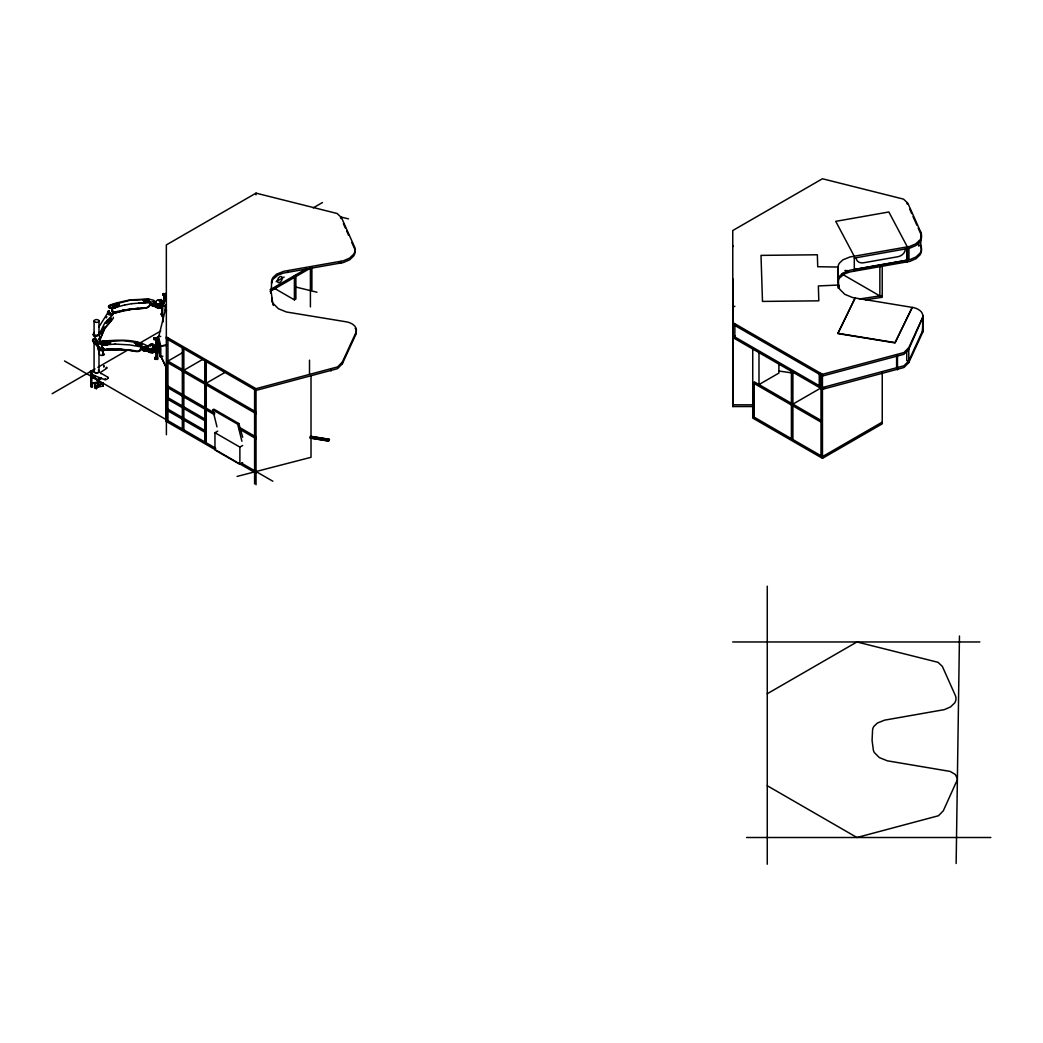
<?xml version="1.0" encoding="UTF-8"?>
<svg xmlns="http://www.w3.org/2000/svg" width="1043" height="1043" viewBox="0 0 1043 1043"><rect width="100%" height="100%" fill="white"/><g stroke="black" fill="none" stroke-linecap="round" stroke-linejoin="round"><path stroke-width="1.5" d="M105.16 378.7C105.591 379.9 104.287 378.857 105.851 379.678A5.215 3.012 0 0 0 107.729 378.557L107.964 377.357M106.725 368.114L106.712 367.24L106.464 367.892A5.215 3.012 0 0 0 106.034 367.592M155.994 345.402L156.007 337.554L157.193 347.058M157.636 347.019L157.623 359.444L156.633 352.182M256.03 473.248L166.345 421.476L166.345 365.024M206.266 384.945L206.266 442.793M146.633 346.706A2.255 1.304 0 0 1 145.016 348.545L141.692 348.91L141.431 346.745L146.346 346.667A2.073 1.199 14.8 0 0 146.515 345.455C133.478 338.584 117.168 340.096 102.788 341.074L102.579 341.622M91.549 373.837L91.771 387.044M152.395 349.509L153.986 349.262L153.947 349.94A1.838 1.486 -7.6 0 1 153.725 351.674M154.468 349.861L154.468 349.731M154.599 339.562L154.481 338.884M154.599 339.131L154.442 337.971L154.56 338.649M155.524 346.08L155.694 349.601M155.524 357.58L155.655 359.405L155.563 358.505M155.798 346.093C155.915 341.387 156.789 349.718 156.554 347.045M155.772 341.582L155.746 341.374M156.085 338.858L156.033 338.988M156.059 338.362L156.033 338.819M156.502 338.884L156.489 338.623M156.567 356.106L156.502 351.374M156.541 355.441L156.567 356.915L156.124 352.56M157.193 346.341L157.167 347.163L157.011 345.989M157.193 347.449L157.154 346.628M157.558 358.075L157.532 357.945M922.872 317.085L908.779 349.353L903.968 354.268L822.432 376.028L732.76 324.256L734.872 324.256L734.859 336.98M753.62 406.548L732.812 406.561L732.76 230.542L822.432 178.757L903.486 199.109L907.84 203.189L920.786 232.198A22.112 12.764 0 0 1 920.095 239.838L915.989 243.749L909.783 246.435L850.071 256.943L842.887 259.837L839.393 263.175A20.091 11.603 0 0 0 838.05 267.047L817.725 266.721L817.347 254.779L761.012 255.379L762.485 301.427L818.82 300.827L818.351 285.951L838.624 285.026A24.706 14.263 0 0 0 839.837 289.367L844.83 294.361L852.809 297.607L912.26 307.385C917.175 308.011 924.163 311.596 922.612 317.554L908.779 347.619L903.968 352.547L822.432 374.307L732.76 322.535M732.76 337.489L822.484 389.3L903.968 367.501L908.779 362.586L922.612 332.508L922.664 329.236M956.144 863.5L959.469 636.021M161.274 302.666C161.717 299.393 161.039 305.782 161.482 302.483M161.861 301.753L161.808 303.643L161.782 302.848M161.939 313.865L161.952 314.295M160.544 304.413L157.402 304.087L160.635 304.334L161.43 300.397C153.777 299.563 164.299 299.002 161.848 303.265M163.138 305.443A9.296 0.874 -86.2 0 0 163.034 304.139L163.19 302.574L162.825 305.312M160.14 303.891A1.838 1.486 11.3 0 0 161.717 301.753L161.769 301.518A1.838 1.486 11.3 0 1 160.192 303.656C164.572 306.668 163.243 299.732 163.451 303.682M165.55 298.311L165.524 293.513L163.816 303.018M164.716 296.773L164.651 296.029L164.533 296.681M165.107 294.087L164.99 294.791M99.75 347.202A3.377 1.956 0 0 0 98.902 349.522L98.081 344.581L98.85 349.64A3.377 1.956 0 0 0 102.566 350.604L103.009 355.337A2.477 1.265 -1 0 0 104.378 353.955M319.64 438.699L318.428 438.099M161.274 314.165C161.339 317.059 161.404 311.101 161.482 313.982M161.887 314.556L161.913 313.408M163.373 294.882L163.568 293.5L163.386 294.608M163.308 302.653L163.269 303.526L163.464 302.014A9.296 0.874 -86.2 0 0 164.273 298.728M356.263 330.37L356.211 333.656L342.378 363.72L337.567 368.648L256.03 390.408L166.345 338.636L166.345 244.922L256.03 193.138L337.085 213.489L341.439 217.557L354.385 246.578A22.112 12.764 0 0 1 353.694 254.218L349.588 258.129L343.382 260.815L283.67 271.323L276.486 274.218L272.992 277.542A20.091 11.603 0 0 0 271.649 281.414L271.167 293.448L271.167 291.727L272.223 299.393A24.706 14.263 0 0 0 273.422 303.748L278.429 308.741L286.408 311.987L345.859 321.752C350.774 322.391 357.762 325.964 356.211 331.922L342.378 361.999L337.567 366.914L256.03 388.687L166.345 336.902L166.398 434.735M153.986 337.749L154.064 339.822L154.103 338.884M154.533 338.31L154.468 338.519M155.368 345.233C154.899 352.808 155.211 340.161 155.85 348.14M155.055 357.384L155.172 359.431L155.042 358.31M157.193 358.948L157.089 357.905L157.18 359.014M157.167 358.636L157.115 357.619L157.193 358.557M162.917 303.213L163.503 300.892M157.402 304.321L162.473 304.791L163.216 301.114M163.099 305.051L163.216 304.1M163.334 303.344L163.308 302.509M158.549 347.567L159.553 351.256L159.149 345.35L159.136 351.295M158.732 346.524L158.562 342.769L158.601 346.341M92.397 387.018L92.449 383.029L99.359 382.559L98.981 378.531M103.009 355.337L103.413 350.448A3.377 1.956 0 0 0 104.743 349.796M155.668 349.979L155.837 348.779L155.524 352.039L144.612 351.022A2.308 1.291 12.2 0 1 142.552 350.148A2.308 1.291 12.2 0 1 142.383 348.818M144.025 347.854L144.834 347.814M151.548 349.627A1.838 1.486 -7.6 0 0 152.461 352.378L155.785 352.169L155.759 349.692M161.808 313.982L161.861 313.252M163.542 294.96L163.608 293.722M163.373 303.031L163.373 302.874M97.142 380.421L98.407 380.656M99.437 381.829L91.823 383.055M161.821 302.314L161.939 301.962M163.425 295.208L163.373 295.325M163.021 302.874L163.203 302.001A9.296 0.874 -86.2 0 0 164.273 296.668L164.403 296.016L164.338 296.694M163.503 302.613L163.986 300.188L164.207 301.153M141.77 343.03L141.744 344.451L135.994 343.186L135.773 344.711L141.209 345.82L141.118 347.084A4.224 3.442 7.8 0 1 137.05 351.243L121.001 349.366L104.535 349.574A4.654 3.781 7.8 0 1 102.214 346.211L102.488 344.998L110.206 343.186L108.589 343.043L102.253 344.972L115.069 344.125M102.788 341.074L110.362 342.052L108.785 342.143M99.541 347.475A3.377 1.956 0 0 0 102.475 350.07L104.313 349.835A4.928 4.016 7.8 0 1 101.901 346.354L102.279 344.79M138.888 344.79L138.354 344.086A1.76 1.434 7.8 0 0 135.707 344.711L141.587 345.585L141.366 347.176A4.511 3.677 7.8 0 1 135.864 351.465C134.573 348.388 96.373 351.543 107.155 349.118L121.001 349.131M110.206 343.186L110.323 341.817M110.819 342.834L107.233 342.117A1.76 1.434 7.8 0 0 105.721 342.756M135.199 343.382L137.441 343.486L137.22 344.972L141.548 345.898A4.511 3.677 7.8 0 1 141.705 346.863L141.692 345.794M141.457 344.659L141.548 343.382L137.493 342.495L122.891 340.683L102.853 341.661M141.692 348.91L141.848 347.71M110.232 306.147L110.389 305.077M112.227 309.706C113.922 305.351 124.091 304.426 112.292 308.272L112.031 309.901A4.928 3.885 -25.7 0 0 114.404 313.017L130.479 309.484L144.86 308.207A4.511 3.546 -25.7 0 0 150.179 302.848M149.149 300.371L143.439 300.058C145.616 303.409 143.178 299.823 146.294 301.596M155.055 345.872L155.042 346.811M155.642 346.758L155.472 350.031M155.55 345.846L155.55 346.641M162.095 301.857L161.821 302.705M143.999 301.544L143.439 300.058M160.322 306.772L160.087 305.729M160.14 303.317L161.13 301.596M163.568 302.157L164.911 295.625L164.99 296.277M135.994 343.186L141.392 344.516M160.439 304.295L160.961 305.638M160.479 304.087L161.43 300.397M158.223 299.954L161.378 299.576L161.939 300.801M163.36 302.144L165.107 293.474L165.146 296.76M957.37 779.669L943.289 810.828L938.478 815.743L856.942 837.503L767.257 785.731M328.428 439.742L327.306 439.664M326.954 440.498L328.376 440.433L310.905 437.525M99.854 339.835L104.835 327.724L111.536 320.227M166.254 306.199L158.64 336.928L157.91 336.641L157.91 347.019L160.074 356.471L162.864 356.263M100.506 338.414L104.835 328.545L113.139 318.48A2.464 1.578 -2.7 0 0 113.257 317.268M319.745 438.269L318.428 438.216M154.234 351.243L153.425 352.521M162.825 304.817L159.357 304.791A1.838 1.486 11.3 0 0 158.067 305.143M148.523 300.019A4.511 3.546 -25.7 0 0 148.367 299.08L130.01 299.863L115.838 303.083L110.48 305.26A4.928 3.885 -25.7 0 0 110.31 306.329M734.872 335.768L732.76 335.768L822.432 387.54L903.968 365.78L908.779 360.852L922.612 330.787L922.664 327.502M166.319 296.277L161.821 305.456L161.821 315.846L162.669 315.768L162.669 305.39L166.358 305.273M162.669 305.39L161.821 305.456L162.539 305.912L166.385 298.05M310.149 438.06L328.649 441.085L329.432 439.364L310.462 436.261M152.773 346.915L152.773 346.067M160.218 306.981L160.361 306.134M146.476 349.04L147.532 348.453M153.438 347.11L153.504 345.181M106.151 317.906L106.894 316.759M154.051 351.66L152.513 352.834A4.576 2.647 0 0 1 149.188 352.208L148.393 349.275A4.576 2.647 0 0 1 148.041 346.641L148.549 346.185L146.163 346.589M98.733 327.215L107.559 313.187A3.377 1.956 0 0 0 112.8 314.751L104.835 322.861L99.437 333.89A3.155 2.36 -9.8 0 1 98.185 335.468M100.128 382.911L102.931 382.807L103.074 386.053L97.664 387.175L96.425 388.635L94.587 388.113L95.617 382.781L95.617 384.854L94.039 383.498M96.425 388.635L96.425 386.562L97.664 385.102L103.074 383.98L102.931 382.807M112.109 308.663A4.928 3.885 -25.7 0 0 114.326 312.835L117.038 311.453L130.479 309.028L144.638 308.22M152.734 347.593L152.734 346.289M91.354 378.166L95.069 377.749M154.195 303.513L153.49 304.048M160.257 306.772L157.428 307.15M117.116 311.609L115.499 312.652M97.168 382.246L98.277 382.964M106.699 368.309L101.432 371.79A4.042 2.334 0 0 0 100.519 372.873M114.613 312.587L112.579 313.5A3.377 1.956 0 0 1 109.007 312.822A3.377 1.956 0 0 1 108.733 310.658M105.982 344.646L106.282 344.425A1.578 1.239 -25 0 1 107.716 344.203L108.042 342.026L100.819 342A2.933 1.643 -11.6 0 0 99.945 342.834M160.426 307.75L159.266 308.246A4.576 2.647 0 0 1 156.202 307.255L155.146 303.748M313.226 207.87L322.483 202.525M52.15 393.693L95.069 368.909M97.873 367.305L128.615 349.548M139.801 343.095L160.765 330.983M276.16 281.675L284.165 277.047M270.085 289.732L306.446 268.742M270.059 291.479L311.896 267.321L311.896 289.758L310.41 290.619M182.981 352.417L167.949 361.1L256.03 411.959M273.866 287.998L294.4 299.863L295.886 299.002L295.886 274.831M203.059 359.183L183.842 370.278L183.842 348.727M225.484 372.129L206.266 383.224L206.266 361.673M216.983 426.861L212.772 409.821L213.893 409.169L238.808 423.549L242.693 437.239M242.667 462.753L239.877 464.357L214.962 449.976L214.962 432.715L217.752 431.111M212.772 409.821L237.687 424.201L238.808 423.549M214.962 432.715L239.877 447.095L242.667 445.491M792.902 404.136L822.014 387.331M822.484 389.3L825.274 387.696M882.248 422.102L822.484 456.612L752.733 416.34M752.733 349.027L752.733 418.06L822.484 458.333L882.248 423.836L882.248 372.416M767.257 693.738L856.942 641.966L937.996 662.305L942.35 666.386L955.297 695.394A22.112 12.764 0 0 1 954.606 703.047L950.499 706.958L944.293 709.644L884.581 720.152L877.398 723.034L873.904 726.371A20.091 11.603 0 0 0 872.561 730.243L872.078 740.556L873.134 748.222A24.706 14.263 0 0 0 874.334 752.564L879.34 757.57L887.319 760.816L950.095 771.403L955.245 774.414L957.383 778.56M160.713 336.42L157.91 336.641L160.074 346.093L160.074 356.471L160.805 356.08L167.089 369.105M115.838 312.261L114.456 312.613A4.654 3.664 -25.7 0 1 112.37 308.676M153.908 305.338L153.034 305.638L153.034 304.217M94.066 333.825L93.205 334.321A3.155 1.108 -2.9 0 0 93.322 335.142L97.768 341.27L98.733 348.91A3.377 1.956 0 0 1 99.75 348.01M94.392 333.956L93.674 334.36A2.621 0.926 -2.9 0 0 94.118 335.22L95.174 335.442A2.399 0.847 -2.9 0 0 97.599 335.181L98.316 334.777A2.621 0.926 -2.9 0 0 98.42 334.308M917.449 242.836L918.74 245.731L920.786 245.431A22.112 12.764 0 0 1 920.095 253.071L915.989 256.982L909.783 259.668L850.071 270.176L842.887 273.07L839.393 276.408A20.091 11.603 0 0 0 838.05 280.28L838.246 287.998M167.01 344.842L160.074 346.093L167.01 345.389M160.074 356.471L160.791 356.224L160.791 345.833M153.282 303.5L150.388 304.504L149.566 301.271L145.342 301.179L149.253 301.57L149.84 302.796A4.224 3.325 -25.7 0 1 145.903 307.763M160.218 307.881L156.202 307.255M161.821 315.846L162.539 315.612L163.269 321.831M112.292 308.272L124.704 304.973M112.488 308.467L117.611 306.916M106.243 344.698L106.582 344.594A1.408 1.147 7.8 0 1 107.651 344.764M97.534 383.133L97.638 384.072L98.498 383.329M110.571 304.686L118.667 303.839C120.936 305.847 115.278 305.651 119.202 304.934M116.959 303.826L118.706 304.061L119.228 305.156M237.087 476.429L311.01 457.303L311.01 376.184M97.494 335.794L96.738 335.989A2.881 2.151 -9.8 0 1 94.079 335.233L93.583 334.164A3.155 2.36 -9.8 0 1 94.3 332.43M152.969 352.56L149.019 352.104M271.649 281.414L271.649 283.148A20.091 11.603 0 0 1 272.992 279.276L278.051 275.026L283.67 273.044L343.382 262.536L349.588 259.85L353.694 255.939A22.112 12.764 0 0 0 354.385 248.299L354.385 246.578M854.295 258.09L909.783 248.169L915.989 245.483L920.095 241.572A22.112 12.764 0 0 0 920.786 233.919L918.205 228.117M838.468 285.534L838.624 286.747L838.05 267.047L838.05 282.001A20.091 11.603 0 0 1 839.393 278.129L844.452 273.879L850.071 271.91L909.783 261.402L915.989 258.716L920.095 254.805A22.112 12.764 0 0 0 920.786 247.152L920.786 232.198M732.799 306.811L734.911 306.342M124.652 305.051L131.822 303.63M102.566 350.604L103.413 350.448L102.397 355.441A2.477 1.265 -1 0 1 99.515 354.464L97.768 346.967L92.944 341.152M854.295 269.589L907.397 260.215L906.771 259.055M122.539 310.188L145.903 307.763M118.354 304.087L115.291 304.582A1.76 1.382 -25.7 0 0 114.078 305.195M115.382 304.778L118.915 304.204M112.579 313.5L114.313 313.226L111.718 309.98L114.313 313.226M859.315 299.015L882.222 295.547M865.429 299.81L882.222 297.281L882.222 265.105M150.101 302.392L154.195 301.401A2.073 1.069 13.6 0 0 153.621 300.228L148.51 299.054L149.045 300.175M116.985 304.048L110.845 305.038L110.571 306.251A4.654 3.664 -25.7 0 1 110.741 305.273L130.088 300.254L148.184 299.341A4.224 3.325 -25.7 0 1 148.328 300.215M138.211 308.141L122.592 310.645L114.965 313.122M131.744 303.709L145.981 302.509M97.846 382.95L98.238 382.273M102.475 345.024L107.768 344.529M159.149 346.498L157.91 347.019L158.732 347.163M158.549 348.714L158.145 346.941L159.11 346.68M110.936 308.363L116.959 305.43L116.516 304.491L109.098 305.951A2.933 1.773 -11.7 0 0 109.124 307.763M153.152 344.842C143.934 345.494 157.363 341.439 153.673 348.779L150.466 348.923M149.905 344.777L152.904 344.034L153.53 345.363M153.699 348.988C146.111 350.018 153.986 346.472 154.155 350.044M144.612 349.418L149.019 349.679L148.901 351.647L145.746 350.943L145.746 349.522L148.901 349.77L147.676 348.844M152.434 349.183L155.72 349.601M143.399 300.293L148.654 300.319L148.119 299.224M144.038 301.323L145.381 301.258M138.836 302.887L150.166 302.835M160.192 302.731L160.883 302.209L160.192 301.583M93.687 370.291L90.572 370.943L91.119 387.096L91.575 376.314L95.617 376.093L105.121 379.821M91.888 376.758L95.617 376.614M162.539 305.912L166.228 305.795M102.475 350.07L104.939 350.174M112.879 348.831L105.004 349.757A3.377 1.956 0 0 1 100.819 349.913A3.377 1.956 0 0 1 99.541 347.658M732.812 404.827L753.62 404.827M732.707 641.966L979.846 641.966M746.553 837.503L990.85 837.503M115.017 344.06L129.736 344.894L141.235 346.928M154.964 344.894L155.537 346.784M151.17 349.809L149.514 349.718A4.302 2.477 0 0 1 148.901 346.172M102.97 341.478L108.837 341.713M110.441 342.052L107.26 341.908A1.76 1.434 7.8 0 0 105.747 342.56M134.286 343.134L137.467 343.277A1.76 1.434 7.8 0 1 138.354 343.512M161.548 301.57L160.14 301.479L161.222 302.235M160.231 303.448L163.308 303.656M151.835 303.982L155.85 304.686M159.449 304.921L160.857 305.012M162.473 307.789L157.271 307.372L151.835 305.573A2.308 1.356 12.4 0 1 149.853 304.126M162.434 307.985L159.357 307.789A1.838 1.486 11.3 0 1 158.067 307.255M844.882 270.463L848.076 270.698M120.988 349.301L129.084 350.018M93.883 342.521L95.669 343.134L97.768 346.133L99.215 352.899M778.938 371.034L791.78 372.899M101.054 344.62L107.911 343.004A1.408 1.147 7.8 0 0 108.094 343.59M908.779 360.852L906.745 360.539L906.745 351.908M327.359 439.559L328.428 439.859M310.462 436.378L329.432 439.364M310.553 437.121L329.04 440.146L310.058 437.082M317.959 438.92L319.354 439.038M310.149 437.943L328.649 440.967M157.91 336.641L158.732 336.772M129.058 350.187L135.642 351.426M155.798 302.287A4.302 2.477 0 0 0 156.424 304.739L157.31 304.96M340.813 216.983L348.479 218.874M295.052 286.838L316.968 292.236M94.587 386.04L96.425 386.562M152.682 349.535L153.373 349.926M153.034 305.638L156.046 306.681L155.394 306.016M149.371 349.666L149.514 352.143M138.354 344.086L137.376 343.486M104.965 349.992L104.391 349.77A4.928 4.016 7.8 0 1 102.097 345.142M146.033 300.632L144.821 300.084L145.342 301.531M95.617 376.093L93.414 374.985A4.25 2.451 0 0 1 92.384 372.051M149.605 351.726L148.953 351.387A2.973 1.656 12.2 0 1 148.419 350.983M148.901 351.647L148.08 351.061M101.823 373.681L107.872 377.253L107.924 378.322M841.779 273.931L879.862 295.912L879.862 267.06M820.997 420.368L754.232 381.816L754.232 417.2M754.232 383.537L820.997 422.089M167.949 362.821L256.03 413.68M214.819 413.158L167.949 386.093L167.897 397.631L182.342 405.975M239.499 427.408L256.03 436.952M167.949 387.827L214.584 414.749M239.421 429.09L256.03 438.673M183.842 406.835L204.767 418.921M167.897 399.352L182.342 407.696M183.842 408.556L204.767 420.642M167.897 409.143L182.342 417.474M183.842 418.347L204.767 430.42M167.897 410.864L182.342 419.208M183.842 420.068L204.767 432.154M64.51 360.956L215.758 448.281M241.546 463.17L272.836 481.227M104.274 350.148L101.719 346.38L102.41 348.153M156.75 306.825L156.176 306.42A2.973 1.734 12.4 0 1 155.772 305.964M152.982 344.607L153.504 348.558M153.321 345.754L153.49 345.911A1.838 1.486 -7.6 0 1 152.813 347.984M153.36 345.989L153.517 346.159A1.838 1.486 -7.6 0 1 152.852 348.232M161.3 299.954L161.404 300.084A4.302 2.477 0 0 0 158.08 300.006L157.128 300.332A4.302 2.477 0 0 0 156.424 303.826L157.232 304.269A4.302 2.477 0 0 0 160.426 304.739L160.583 304.204M160.818 305.26L161.13 306.629M160.218 306.12L158.419 306.003L159.318 307.346A1.838 1.486 11.3 0 0 160.361 307.203M143.738 349.9L144.495 350.187A1.33 0.769 0 0 1 143.439 348.897M897.475 368.114L896.615 367.006L896.615 355.507M822.432 376.028L821.571 374.919L821.571 386.431L822.432 387.54M906.875 203.372L907.423 204.128M340.461 217.752L341.022 218.508M98.577 332.469L98.994 333.356A2.621 1.956 -9.8 0 1 97.912 335.168L96.699 335.611A2.399 1.786 -9.8 0 1 94.483 334.986L94.079 334.086A2.621 1.956 -9.8 0 1 94.326 333.095M355.181 328.284L355.832 329.301M101.34 343.134L98.942 334.529A3.155 1.108 -2.9 0 0 98.902 334.255M906.771 247.543L907.397 248.716M148.98 300.332L148.236 298.833M149.579 301.596L150.049 302.6M148.51 299.054L148.758 300.201M160.791 356.224L167.089 369.248M909.783 209.265L911.725 213.619M913.016 216.514L916.901 225.223M343.382 223.645L345.324 227.987M346.615 230.894L348.558 235.249M351.791 242.498L353.733 246.852M157.102 346.745L157.089 357.293L155.942 340.135L155.902 341.152M155.068 345.859L155.146 347.932L155.172 346.993M156.554 356.328L156.554 355.559M155.563 357.345L155.55 358.557M155.068 357.371L155.172 358.505M237.687 424.201L241.898 441.241M166.515 310.788L165.446 306.055L165.446 310.853M159.005 338.493L160.805 346.38M159.553 351.256L158.562 342.769M99.593 340.813L99.906 342.678M156.202 339.979L156.085 346.028M154.012 337.815L154.09 338.61M156.124 351.973L156.294 352.73L156.593 347.084M154.312 351.009L154.129 349.874A1.838 1.486 -7.6 0 0 153.973 349.614M271.806 298.05L272.223 301.127A24.706 14.263 0 0 0 272.366 302.6M156.228 352.195L157.206 359.47L157.206 347.215M153.53 348.753L153.595 349.209A4.302 2.477 0 0 1 150.309 349.105L149.371 348.753A4.302 2.477 0 0 1 148.901 345.246L149.736 344.816A4.302 2.477 0 0 1 152.956 344.425M102.931 384.88L103.074 386.053M155.733 340.918L155.746 345.676M156.124 344.49L155.681 340.148L155.694 341.074M156.124 345.077L156.45 350.956M99.268 339.588L99.176 338.388L99.215 339.51M157.532 346.667L156.411 337.541L156.398 342.339M155.746 347.071L155.902 349.249M155.12 350.044L155.029 348.336M155.915 349.966L155.85 348.884M154.573 338.584L154.599 339.366M155.981 343.525L156.007 345.676M91.197 370.917L91.276 378.426M732.76 245.496L732.76 246.722M732.76 278.65L732.812 406.561M166.372 368.257L166.398 421.502M922.872 315.364L922.859 331.426M922.69 317.241L922.612 332.508M918.74 241.415L918.74 245.731M908.948 247.465L908.948 258.964L906.928 259.316L906.928 247.817M908.779 347.619L908.779 362.586M907.397 261.936L907.397 246.982L888.845 211.977L835.743 221.351L854.295 256.356L854.295 271.323M905.48 260.528L905.48 262.262M897.475 354.894L897.475 369.848M838.624 285.026L838.468 288.403M822.432 374.307L822.484 458.333M820.997 388.439L820.997 455.739M820.763 373.342L820.763 384.841L819.263 385.714L819.263 374.202M792.902 372.208L792.902 439.52M791.402 371.347L791.402 438.66M778.899 363.499L778.899 373.081L758.991 384.567L758.991 352.638M767.257 586.179L767.257 864.243M356.276 331.622L356.276 333.343M356.211 331.922L356.211 333.656M342.378 361.999L342.378 363.72M340.996 261.363L340.996 263.084M339.079 261.676L339.079 263.41M331.074 369.261L331.074 370.995M310.41 268.181L310.41 306.903M309.51 360.148L309.51 373.798M294.4 275.691L294.4 299.863M287.894 270.737L287.894 272.458M272.223 299.393L272.223 301.127M256.03 193.138L256.03 194.858M256.03 388.687L256.03 484.76M254.596 389.574L254.596 411.125M254.596 412.845L254.596 436.117M254.596 437.851L254.596 470.693M254.596 472.427L254.596 483.926M239.877 447.095L239.877 464.357M204.767 360.813L204.767 382.351M204.767 384.085L204.767 407.357M204.767 409.078L204.767 441.932M183.842 371.999L183.842 395.271M183.842 396.992L183.842 429.846M182.342 347.867L182.342 369.418M182.342 371.139L182.342 394.41M182.342 396.131L182.342 428.986M167.949 337.828L167.949 420.668M165.524 305.338L165.524 310.136M158.145 342.795L158.145 346.941M156.554 304.817L156.554 307.229M155.342 345.585L155.342 347.58M116.516 305.782L116.516 304.491A1.408 1.108 -25.7 0 0 117.52 305.443A3.025 2.386 -25.7 0 1 119.293 306.316M108.042 343.303L108.042 342.026A1.408 1.147 7.8 0 0 109.085 343.186A3.025 2.464 7.8 0 1 109.815 343.46M100.258 384.098L100.258 386.171M98.994 320.892L98.994 333.877M98.994 353.368L98.994 371.243M97.664 385.102L97.664 387.175M94.079 321.088L94.079 335.703M94.079 342.195L94.079 371.438M273.422 305.469A24.706 14.263 0 0 1 272.771 304.048M103.009 349.966A2.464 1.421 0 0 1 100.297 349.744A2.464 1.421 0 0 1 99.633 348.206M94.079 342.091A3.377 1.956 0 0 1 93.205 339.379A3.377 1.956 0 0 0 93.335 340.266M94.079 341.921A3.377 1.956 0 0 1 93.205 339.197A3.377 1.956 0 0 0 93.335 340.096M97.716 341.635A16.766 2.49 83.9 0 1 97.312 340.67M105.695 344.646A1.76 1.434 7.8 0 1 106.947 344.281M104.535 349.574A4.654 3.781 7.8 0 1 102.37 345.207M106.034 344.646A1.76 1.434 7.8 0 1 106.921 344.49M135.681 344.842A1.76 1.434 7.8 0 1 138.315 343.721M141.105 348.675A4.511 3.677 7.8 0 1 140.388 349.405M140.857 348.545A4.224 3.442 7.8 0 1 140.179 349.236M100.728 342.495A2.477 1.382 -11.6 0 1 104.352 341.739A2.477 1.382 -11.6 0 1 104.339 343.851A2.516 1.408 -11.6 0 1 101.914 344.438M100.48 344.412A2.933 1.643 -11.6 0 1 100.063 344.099M106.243 342.691A1.408 1.147 7.8 0 1 108.641 343.616M101.914 349.653A2.464 1.421 0 0 1 100.506 348.923M114.743 308.207A1.76 1.382 -25.7 0 1 115.186 307.489M116.386 306.877A1.76 1.382 -25.7 0 0 115.538 307.203A1.578 1.056 -50.6 0 1 116.803 306.668L116.959 305.43A1.408 1.108 -25.7 0 0 117.364 306.186M115.017 308.024A1.76 1.382 -25.7 0 1 115.278 307.685M116.047 307.19A1.76 1.382 -25.7 0 1 116.477 307.072M143.373 300.71A1.76 1.382 -25.7 0 1 145.42 300.162M153.673 301.531A2.255 1.304 0 0 1 153.803 303.304A2.255 1.304 0 0 1 150.753 303.5M143.491 300.945A1.76 1.382 -25.7 0 1 145.538 300.397M109.554 306.055A2.477 1.499 -11.7 0 1 112.853 305.038A2.477 1.499 -11.7 0 1 113.817 306.968A2.516 1.525 -11.7 0 1 112.331 307.881M116.334 305.247A1.408 1.108 -25.7 0 1 116.738 305.99M114.065 312.157A2.464 1.421 0 0 1 112.931 313.03M109.945 312.822A2.464 1.421 0 0 1 109.554 312.522M114.952 312.287A3.377 1.956 0 0 1 110.402 313.617A3.377 1.956 0 0 1 108.733 310.84M158.94 300.814A1.838 1.486 11.3 0 1 160.231 300.462M159.279 300.801A1.838 1.486 11.3 0 1 160.192 300.658M157.78 306.929A1.838 1.486 11.3 0 1 157.78 305.43M160.974 305.443A1.838 1.486 11.3 0 1 158.119 307.059M158.119 304.947A1.838 1.486 11.3 0 1 159.396 304.595M152.369 305.038A1.89 1.095 0 0 1 150.609 304.634M153.608 305.169A1.903 1.108 12.4 0 1 150.609 304.765M153.856 301.883A2.255 1.304 0 0 1 153.712 303.591A2.255 1.304 0 0 1 150.753 303.735M155.59 304.256A4.576 2.647 0 0 1 156.111 301.623M156.75 306.29A2.999 1.734 0 0 1 156.176 305.977M150.296 345.846A1.838 1.486 -7.6 0 1 151.874 345.037M150.609 345.728A1.838 1.486 -7.6 0 1 151.9 345.233M153.347 351.934A1.838 1.486 -7.6 0 1 151.522 352.012M150.844 349.992A1.838 1.486 -7.6 0 1 151.952 349.249M145.512 350.292A1.89 1.095 0 0 1 143.204 350.226A1.89 1.095 0 0 1 142.735 348.923M145.512 350.761A1.903 1.056 12.2 0 1 143.06 350.239A1.903 1.056 12.2 0 1 143.008 348.818M146.568 347.697A2.255 1.304 0 0 1 144.899 349.405A2.255 1.304 0 0 1 142.187 348.232M149.605 351.191A2.999 1.734 0 0 1 148.953 350.943M146.568 347.462A2.255 1.304 0 0 1 144.899 349.17A2.255 1.304 0 0 1 142.187 347.997M98.433 370.082A2.894 1.669 0 0 1 98.707 372.429A2.894 1.669 0 0 1 94.639 372.599A2.894 1.669 0 0 1 94.352 370.239M98.577 370.539A2.464 1.421 0 0 1 96.699 372.755A2.464 1.421 0 0 1 94.326 370.708M93.218 340.644A3.377 1.956 0 0 1 93.375 339.158M99.62 339.379A3.377 1.956 0 0 1 99.737 340.396M95.813 343.212A3.103 1.786 0 0 1 93.375 341.113M95.33 342.73A2.464 1.421 0 0 1 94.796 342.521M94.365 342.247A2.464 1.421 0 0 1 93.948 341.556M100.454 377.931A2.529 1.46 0 0 1 99.385 378.87M96.308 378.752A2.529 1.46 0 0 1 95.578 378.127M101.132 378.205A3.52 2.034 0 0 1 97.286 379.3A3.52 2.034 0 0 1 94.457 377.449M100.558 373.329A3.52 2.034 0 0 1 100.962 373.811M101.432 378.048A3.52 2.034 0 0 1 97.742 379.691A3.52 2.034 0 0 1 94.457 377.788M113.374 312.235A2.464 1.421 0 0 1 113.139 312.952M112.774 313.265A2.464 1.421 0 0 1 109.293 313.408A2.464 1.421 0 0 1 109.059 311.401M114.3 312.196A3.377 1.956 0 0 1 109.437 314.086A3.377 1.956 0 0 1 109.033 310.71M99.737 339.001A3.377 1.956 0 0 1 99.567 340.5M99.737 338.832A3.377 1.956 0 0 1 99.567 340.318M107.911 319.653A16.427 5.906 -74.2 0 1 106.973 320.996M905.324 249.081A7.744 6.049 -27.9 0 1 897.919 256.721L863.539 262.784A7.744 6.049 -27.9 0 1 856.134 257.764M103.805 365.689L103.844 366.823L103.805 365.689M162.877 294.843C163.099 296.825 163.164 291.166 162.877 294.843M165.394 294.778L165.394 294.778M100.65 333.773L103.896 327.02L100.65 333.773M277.464 280.45L277.438 281.193A3.39 1.956 -60 0 0 279.746 282.366A3.39 1.956 -60 0 0 282.197 278.65L282.223 277.907A3.39 1.956 -60 0 0 279.928 276.721A3.39 1.956 -60 0 0 277.464 280.45M106.151 323.408L111.21 318.011L106.164 323.291M97.182 343.069L94.483 338.884L97.182 343.069M97.142 379.9L98.459 380.043L97.195 379.808M151.483 350.904C152.878 354.164 154.468 348.388 151.483 350.904M855.104 298.076L837.881 333.577L895.037 342.899L912.26 307.385L895.037 342.612L837.881 333.304L855.104 298.063M100.558 344.112A2.464 1.421 0 0 0 104.404 343.043A2.464 1.421 0 0 0 100.884 341.648A2.464 1.421 0 0 0 100.558 344.112M94.913 322.052A2.464 1.421 0 0 0 98.955 321.257A2.464 1.421 0 0 0 95.734 319.64A2.464 1.421 0 0 0 94.913 322.052M109.293 307.646A2.464 1.421 0 0 0 113.335 306.851A2.464 1.421 0 0 0 110.115 305.234A2.464 1.421 0 0 0 109.293 307.646"/></g></svg>
